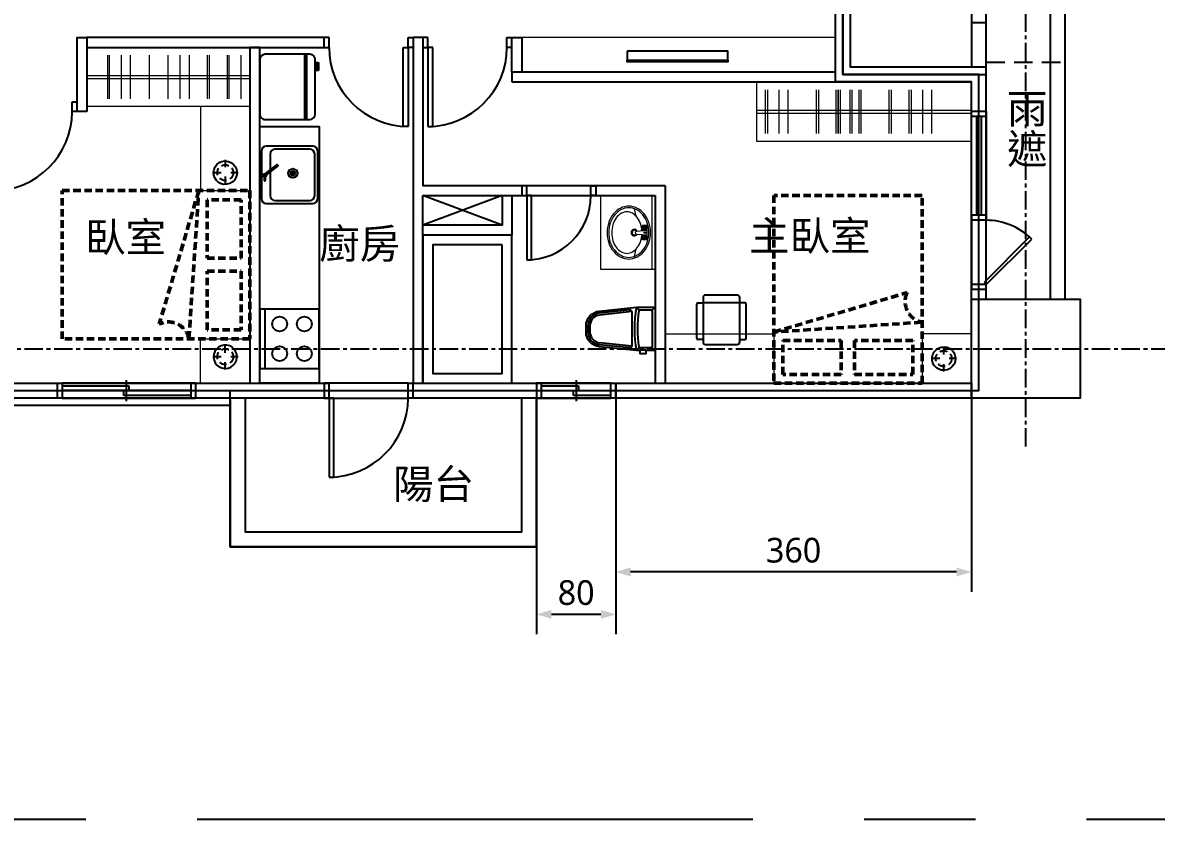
# Model space of a CAD drawing. Header units: millimetres. Extents: x -3377 to 119122, y -22007 to 15479.
# Drawn here: x 41891 to 43038, y 12158 to 12964 of the extents above; entities that cross this region are included whole.
import ezdxf
from ezdxf.enums import TextEntityAlignment as Align

# ---------------------------------------------------------------- set-up
doc = ezdxf.new("R2010")
doc.units = ezdxf.units.MM
doc.header["$LTSCALE"] = 150
doc.header["$MEASUREMENT"] = 0
for name, pattern in [('11', [0.15, 0.1, -0.05]), ('CENTER', [2, 1.25, -0.25, 0.25, -0.25]), ('HIDDEN2', [0.1875, 0.125, -0.0625])]:
    doc.linetypes.add(name, pattern=pattern)
doc.layers.get('0').update_dxf_attribs({"plot": 0})
for name, color, linetype, plot in [('AREA', 3, 'Continuous', False), ('FUNITURE', 9, 'Continuous', False), ('S-ARCH', 252, 'Continuous', False)]:
    doc.layers.add(name, color=color, linetype=linetype, plot=plot)
for name, color, linetype in [('COL', 1, 'Continuous'), ('Duct', 1, 'Continuous'), ('FIN', 5, 'Continuous'), ('GRID', 5, 'CENTER'), ('OPEN', 4, 'Continuous'), ('TEXT', 2, 'Continuous'), ('TOIL', 6, 'Continuous'), ('TOILET', 141, 'Continuous'), ('WALL', 2, 'Continuous'), ('WALL2', 3, 'Continuous'), ('WALL3', 4, 'Continuous')]:
    doc.layers.add(name, color=color, linetype=linetype)
doc.styles.add('C1', font='', dxfattribs={"bigfont": 'japanese.shx'})
doc.styles.add('HH', font='')
doc.styles.add('HHV', font='')
doc.styles.get('C1').set_extended_font_data('微軟正黑體')
doc.styles.get('HH').set_extended_font_data('Microsoft JhengHei')
doc.styles.get('HHV').set_extended_font_data('@微軟正黑體')
doc.dimstyles.new('DIMAA', dxfattribs={"dimscale": 100, "dimtxt": 0.25, "dimasz": 0.15, "dimexe": 0.2, "dimexo": 0, "dimgap": 0.09, "dimtad": 1, "dimdec": 4, "dimdsep": 46, "dimtxsty": 'C1', "dimblk": 'ARROW', "dimblk1": 'ARROW', "dimblk2": 'ARROW', "dimsah": 1, "dimcen": 0.5, "dimadec": 4, "dimazin": 0, "dimtfac": 1, "dimtix": 1, "dimtmove": 2, "dimatfit": 3, "dimfxl": 0, "dimtolj": 1, "dimarcsym": 0})

# ---------------------------------------------------------------- blocks, each defined once
blk = doc.blocks.new('ARROW')
blk.add_solid([(0, 0), (-1, 0.3), (-1, -0.3)])
blk = doc.blocks.new('*D191')
at = {"layer": 'DEFPOINTS', "color": 0, "transparency": 16777216}
for p in [(92051.7, 4009.5), (92411.7, 4009.5), (92051.7, 3833.4)]:
    blk.add_point(p, dxfattribs=at)
at = {"layer": 'WALL3', "color": 0, "lineweight": -2, "transparency": 16777216}
for p, q in [((92051.7, 4009.5), (92051.7, 3813.4)), ((92411.7, 4009.5), (92411.7, 3813.4)), ((92396.7, 3833.4), (92066.7, 3833.4))]:
    blk.add_line(p, q, dxfattribs=at)
at = {"layer": 'WALL3', "color": 0, "lineweight": -2, "transparency": 16777216, "xscale": 15, "yscale": 15, "zscale": 15, "rotation": 180}
blk.add_blockref('ARROW', (92051.7, 3833.4), dxfattribs=at)
at = {"layer": 'WALL3', "color": 0, "lineweight": -2, "transparency": 16777216, "xscale": 15, "yscale": 15, "zscale": 15}
blk.add_blockref('ARROW', (92411.7, 3833.4), dxfattribs=at)
at = {"layer": 'WALL3', "color": 0, "transparency": 16777216, "insert": (92231.7, 3855.3), "char_height": 25, "attachment_point": 5, "style": 'C1'}
blk.add_mtext('\\A1;360', dxfattribs=at)
blk = doc.blocks.new('*D192')
at = {"layer": 'DEFPOINTS', "color": 0, "transparency": 16777216}
for p in [(91971.7, 4024.5), (92051.7, 4024.5), (91971.7, 3790.5)]:
    blk.add_point(p, dxfattribs=at)
at = {"layer": 'WALL3', "color": 0, "lineweight": -2, "transparency": 16777216}
for p, q in [((91971.7, 4024.5), (91971.7, 3770.5)), ((92051.7, 4024.5), (92051.7, 3770.5)), ((92036.7, 3790.5), (91986.7, 3790.5))]:
    blk.add_line(p, q, dxfattribs=at)
at = {"layer": 'WALL3', "color": 0, "lineweight": -2, "transparency": 16777216, "xscale": 15, "yscale": 15, "zscale": 15, "rotation": 180}
blk.add_blockref('ARROW', (91971.7, 3790.5), dxfattribs=at)
at = {"layer": 'WALL3', "color": 0, "lineweight": -2, "transparency": 16777216, "xscale": 15, "yscale": 15, "zscale": 15}
blk.add_blockref('ARROW', (92051.7, 3790.5), dxfattribs=at)
at = {"layer": 'WALL3', "color": 0, "transparency": 16777216, "insert": (92011.7, 3812.4), "char_height": 25, "attachment_point": 5, "style": 'C1'}
blk.add_mtext('\\A1;80', dxfattribs=at)
blk = doc.blocks.new('A$C36C53BDF')
at = {"color": 252, "linetype": 'HIDDEN2'}
blk.add_line((-1602.06143, -754.13893), (-1522.06143, -754.13893), dxfattribs=at)
at = {"color": 252}
for p, q in [((-2092.06143, -919.13893), (-2172.06143, -889.13893)), ((-2092.06143, -889.13893), (-2172.06143, -919.13893)), ((-2367.06143, -1101.63893), (-3472.06143, -1101.63893))]:
    blk.add_line(p, q, dxfattribs=at)
for points in [[(-1537.06143, -994.13893), (-1537.06143, -519.13893)], [(-1522.06143, -994.13893), (-1522.06143, -519.13893)]]:
    blk.add_lwpolyline(points, dxfattribs=at)
at = {"layer": 'AREA', "color": 252}
blk.add_lwpolyline([(-3734.56144, -1041.63893), (-3144.56143, -1041.63893), (-3144.56143, -701.63893), (-2884.56143, -701.63893), (-2884.56143, -726.63893), (-2884.56143, -1001.63893), (-2727.06143, -1001.63893), (-2617.06143, -1001.63893), (-2617.06143, -1086.63893), (-1609.56143, -1086.63893), (-1609.56143, -766.63893), (-1747.06143, -766.63893), (-1747.06143, -456.63893), (-1609.56143, -456.63893), (-1609.56143, 48.36107)], dxfattribs=at)
for points in [[(-1602.06143, -456.63893), (-1747.06143, -456.63893), (-1747.06143, -766.63893), (-1602.06143, -766.63893)], [(-2367.06143, -1086.63893), (-2057.06143, -1086.63893), (-2057.06143, -1244.63893), (-2367.06143, -1244.63893)]]:
    blk.add_lwpolyline(points, close=True, dxfattribs=at)
at = {"layer": 'COL', "color": 252}
blk.add_lwpolyline([(-1617.06143, -994.13893), (-1507.06143, -994.13893), (-1507.06143, -1094.13893), (-1617.06143, -1094.13893)], close=True, dxfattribs=at)
at = {"layer": 'Duct', "color": 252, "linetype": 'CENTER', "ltscale": 3}
blk.add_lwpolyline([(-6745.41025, -1520.6234), (-6745.39857, -263.40182), (-6745.41634, 1324.09069), (-937.16143, 1323.96107), (-937.68053, -263.48932), (-938.09514, -1520.6234), (-3919.88184, -1520.62051)], close=True, dxfattribs=at)
blk.add_lwpolyline([(-6745.41025, -1520.6234), (-6745.39857, -263.40182), (-6745.41634, 1324.09069), (-937.16143, 1323.96107), (-937.68053, -263.48932), (-938.09514, -1520.6234), (-3919.88184, -1520.62051)], close=True, dxfattribs=at)
at = {"layer": 'FIN', "color": 252}
for p, q in [((-2335.56144, -844.13894), (-2335.56143, -892.13894)), ((-2283.56144, -839.13893), (-2330.56144, -839.13894)), ((-2326.56144, -847.13893), (-2326.56143, -889.13893)), ((-2286.56144, -842.13893), (-2321.56144, -842.13893)), ((-2281.56143, -889.13893), (-2281.56144, -847.13893)), ((-2278.56143, -892.13893), (-2278.56144, -844.13893)), ((-2331.78134, -867.06584), (-2320.01671, -857.88784)), ((-2330.55114, -868.64274), (-2318.78651, -859.46474)), ((-2321.01202, -858.66432), (-2319.78182, -860.24122)), ((-2319.31493, -857.97451), (-2318.69983, -858.76297)), ((-2330.60153, -870.3554), (-2333.90652, -867.05041)), ((-2330.60153, -867.05041), (-2333.90652, -870.3554)), ((-2332.60833, -870.3696), (-2332.60833, -874.29827)), ((-2331.60833, -870.27977), (-2331.60833, -874.29827)), ((-2301.35798, -866.51171), (-2306.03194, -866.51171)), ((-2302.04247, -868.16421), (-2305.34745, -864.85922)), ((-2302.04247, -864.85922), (-2305.34745, -868.16421)), ((-2332.60833, -874.29827), (-2331.60833, -874.29827)), ((-2321.56143, -894.13893), (-2286.56143, -894.13893)), ((-2330.56143, -897.13894), (-2283.56143, -897.13893)), ((-2277.06144, -1004.13893), (-2337.06144, -1004.13894)), ((-2337.06144, -1004.13894), (-2337.06143, -1064.13894)), ((-2332.06144, -1004.13894), (-2332.06143, -1064.13894)), ((-2277.06143, -1064.13893), (-2277.06144, -1004.13893)), ((-2337.06143, -1064.13894), (-2277.06143, -1064.13893))]:
    blk.add_line(p, q, dxfattribs=at)
blk.add_lwpolyline([(-2337.06144, -819.13893), (-2277.06144, -819.13893), (-2277.06144, -1079.13893), (-2337.06143, -1079.13893)], close=True, dxfattribs=at)
for centre, radius in [((-2332.25402, -868.70291), 1.70394), ((-2303.69496, -866.51171), 4.62673), ((-2303.69496, -866.51171), 2.33698), ((-2317.06144, -1019.13893), 7.5), ((-2292.06144, -1019.13893), 7.5), ((-2317.06144, -1049.13893), 7.5), ((-2292.06144, -1049.13893), 7.5)]:
    blk.add_circle(centre, radius, dxfattribs=at)
for centre, radius, start, end in [((-2330.56144, -844.13894), 5, 90.00000484, 180.00000484), ((-2321.56144, -847.13893), 5, 90.00000484, 180.00000484), ((-2286.56144, -847.13893), 5, 0.00000484, 90.00000484), ((-2283.56144, -844.13893), 5, 0.00000484, 90.00000484), ((-2319.70916, -858.28206), 0.5, 37.95903824, 127.95903824), ((-2319.09406, -859.07051), 0.5, 307.95903824, 37.95903824), ((-2330.56143, -892.13894), 5, 180.00000484, 270.00000484), ((-2321.56143, -889.13893), 5, 180.00000484, 270.00000484), ((-2286.56143, -889.13893), 5, 270.00000484, 0.00000484), ((-2283.56143, -892.13893), 5, 270.00000484, 0.00000484)]:
    blk.add_arc(centre, radius, start, end, dxfattribs=at)
at = {"layer": 'FUNITURE', "color": 252, "ltscale": 0.5}
for p, q in [((-2337.06144, -819.13893), (-2337.06143, -739.13893)), ((-2337.06144, -819.13893), (-2337.06143, -739.13893)), ((-2337.06143, -751.63893), (-2337.06144, -806.63893)), ((-2337.06143, -751.63893), (-2337.06144, -806.63893)), ((-2286.56143, -746.13894), (-2331.56143, -746.13893)), ((-2286.56143, -746.13894), (-2331.56143, -746.13893)), ((-2291.92323, -746.13894), (-2291.92324, -812.13894)), ((-2291.92323, -746.13894), (-2291.92324, -812.13894)), ((-2289.86143, -746.13894), (-2289.86144, -812.13894)), ((-2289.86143, -746.13894), (-2289.86144, -812.13894)), ((-2281.06144, -806.63894), (-2281.06143, -751.63894)), ((-2281.06144, -806.63894), (-2281.06143, -751.63894)), ((-2281.06143, -754.463), (-2277.76143, -754.463)), ((-2281.06143, -754.463), (-2277.76143, -754.463)), ((-2279.06143, -762.53763), (-2279.06143, -754.463)), ((-2279.06143, -762.53763), (-2279.06143, -754.463)), ((-2277.76143, -754.463), (-2277.76143, -762.53763)), ((-2277.76143, -754.463), (-2277.76143, -762.53763)), ((-2277.76143, -762.53763), (-2281.06143, -762.53763)), ((-2277.76143, -762.53763), (-2281.06143, -762.53763)), ((-2331.56144, -812.13893), (-2286.56144, -812.13894)), ((-2331.56144, -812.13893), (-2286.56144, -812.13894))]:
    blk.add_line(p, q, dxfattribs=at)
at = {"layer": 'FUNITURE', "color": 252, "lineweight": 13, "ltscale": 0.5}
for p, q in [((-2491.40196, -747.0624), (-2491.40196, -791.21546)), ((-2489.35647, -791.21546), (-2489.35647, -747.0624)), ((-2477.37, -747.0624), (-2477.37, -791.21546)), ((-2468.21852, -747.0624), (-2468.21852, -791.21546)), ((-2449.01044, -747.0624), (-2449.01044, -791.21546)), ((-2429.88546, -791.21546), (-2429.88546, -747.0624)), ((-2417.89899, -747.0624), (-2417.89899, -791.21546)), ((-2408.74751, -747.0624), (-2408.74751, -791.21546)), ((-2390.23738, -747.0624), (-2390.23738, -791.21546)), ((-2388.19189, -791.21546), (-2388.19189, -747.0624)), ((-2370.23738, -747.0624), (-2370.23738, -791.21546)), ((-2368.19189, -791.21546), (-2368.19189, -747.0624)), ((-2356.20542, -747.0624), (-2356.20542, -791.21546)), ((-2347.05393, -747.0624), (-2347.05393, -791.21546)), ((-1825.59553, -826.21546), (-1825.59553, -782.0624)), ((-1823.55004, -782.0624), (-1823.55004, -826.21546)), ((-1811.56357, -826.21546), (-1811.56357, -782.0624)), ((-1802.41209, -826.21546), (-1802.41209, -782.0624)), ((-1773.90196, -826.21546), (-1773.90196, -782.0624)), ((-1771.85647, -782.0624), (-1771.85647, -826.21546)), ((-1753.90196, -826.21546), (-1753.90196, -782.0624)), ((-1751.93095, -826.21546), (-1751.93095, -782.0624)), ((-1751.85647, -782.0624), (-1751.85647, -826.21546)), ((-1749.88546, -782.0624), (-1749.88546, -826.21546)), ((-1739.87, -826.21546), (-1739.87, -782.0624)), ((-1737.89899, -826.21546), (-1737.89899, -782.0624)), ((-1730.71852, -826.21546), (-1730.71852, -782.0624)), ((-1728.74751, -826.21546), (-1728.74751, -782.0624)), ((-1700.23738, -826.21546), (-1700.23738, -782.0624)), ((-1698.19189, -782.0624), (-1698.19189, -826.21546)), ((-1680.23738, -826.21546), (-1680.23738, -782.0624)), ((-1678.19189, -782.0624), (-1678.19189, -826.21546)), ((-1666.20542, -826.21546), (-1666.20542, -782.0624)), ((-1657.05393, -826.21546), (-1657.05393, -782.0624))]:
    blk.add_line(p, q, dxfattribs=at)
at = {"layer": 'FUNITURE', "color": 252, "lineweight": 5, "ltscale": 0.5}
for p, q in [((-2512.06143, -767.63894), (-2347.06144, -767.63894)), ((-2512.06143, -770.63894), (-2347.06144, -770.63894)), ((-1834.56143, -802.63893), (-1617.06144, -802.63893)), ((-1834.56143, -805.63893), (-1617.06144, -805.63893))]:
    blk.add_line(p, q, dxfattribs=at)
at = {"layer": 'FUNITURE', "color": 252, "linetype": '11', "ltscale": 0.5}
for p, q in [((-2372.06142, -852.93986), (-2372.06144, -862.00047)), ((-2372.06142, -852.93986), (-2372.06144, -862.00047)), ((-2376.06147, -866.00053), (-2385.12098, -866.00051)), ((-2376.06147, -866.00053), (-2385.12098, -866.00051)), ((-2372.06146, -870.00047), (-2372.06148, -879.06108)), ((-2372.06146, -870.00047), (-2372.06148, -879.06108)), ((-2359.00194, -866.00043), (-2368.06145, -866.00045)), ((-2372.06146, -1048.27739), (-2372.06148, -1039.21679)), ((-2372.06146, -1048.27739), (-2372.06148, -1039.21679)), ((-1645.09136, -1050.13866), (-1645.09134, -1041.07916)), ((-1645.09136, -1050.13866), (-1645.09134, -1041.07916)), ((-2376.06147, -1052.27733), (-2385.12098, -1052.27735)), ((-2376.06147, -1052.27733), (-2385.12098, -1052.27735)), ((-2359.00194, -1052.27744), (-2368.06145, -1052.27742)), ((-1649.0913, -1054.13868), (-1658.15191, -1054.13866)), ((-1649.0913, -1054.13868), (-1658.15191, -1054.13866)), ((-1632.03069, -1054.13871), (-1641.0913, -1054.13869)), ((-1632.03069, -1054.13871), (-1641.0913, -1054.13869)), ((-2372.06142, -1065.338), (-2372.06144, -1056.27739)), ((-2372.06142, -1065.338), (-2372.06144, -1056.27739)), ((-1645.09125, -1067.19819), (-1645.09127, -1058.13869))]:
    blk.add_line(p, q, dxfattribs=at)
at = {"layer": 'FUNITURE', "color": 252, "linetype": '11', "lineweight": 50, "ltscale": 0.5}
for p, q in [((-2398.84695, -884.13893), (-2438.84695, -1019.13893)), ((-2408.84695, -1033.76393), (-2398.84695, -884.13893)), ((-1817.06168, -1027.35319), (-1682.06168, -987.35319)), ((-1667.43668, -1017.35319), (-1817.06168, -1027.35319))]:
    blk.add_line(p, q, dxfattribs=at)
at = {"layer": 'FUNITURE', "color": 252}
for p, q in [((-1893.80382, -997.82137), (-1888.55382, -997.82137)), ((-1888.55382, -992.32137), (-1888.55382, -997.82137)), ((-1851.55382, -997.82137), (-1888.55382, -997.82137)), ((-1888.55382, -997.82137), (-1888.55382, -1037.32137)), ((-1854.05382, -989.82137), (-1886.05382, -989.82137)), ((-1851.55382, -997.82137), (-1851.55382, -992.32137)), ((-1851.55382, -1037.32137), (-1851.55382, -997.82137)), ((-1846.30382, -997.82137), (-1851.55382, -997.82137)), ((-1895.05382, -1033.57137), (-1895.05382, -999.07137)), ((-1845.05382, -1033.57137), (-1845.05382, -999.07137)), ((-1888.55382, -1034.82137), (-1893.80382, -1034.82137)), ((-1886.05382, -1039.82137), (-1854.05382, -1039.82137)), ((-1851.55382, -1034.82137), (-1846.30382, -1034.82137))]:
    blk.add_line(p, q, dxfattribs=at)
at = {"layer": 'FUNITURE', "color": 252, "lineweight": 5}
blk.add_lwpolyline([(-1754.56143, -764.13893), (-1754.56143, -729.13893), (-2082.06143, -729.13893), (-2082.06143, -764.13893)], close=True, dxfattribs=at)
at = {"layer": 'FUNITURE', "color": 252, "lineweight": 5, "ltscale": 0.5}
for points in [[(-2347.06143, -799.13893), (-2512.06143, -799.13893), (-2512.06143, -739.13893), (-2347.06143, -739.13893)], [(-1617.06143, -774.13893), (-1834.56143, -774.13893), (-1834.56143, -834.13893), (-1617.06143, -834.13893)]]:
    blk.add_lwpolyline(points, close=True, dxfattribs=at)
at = {"layer": 'FUNITURE', "color": 252}
blk.add_lwpolyline([(-1965.56144, -743.0439), (-1965.56144, -751.9439), (-1863.56144, -751.9439), (-1863.56144, -743.0439), (-1965.56144, -743.0439)], dxfattribs=at)
at = {"layer": 'FUNITURE', "color": 252, "linetype": 'ByBlock'}
blk.add_lwpolyline([(-1965.56144, -751.9439), (-1863.56144, -751.9439), (-1863.56144, -753.8439), (-1965.56144, -753.8439)], close=True, dxfattribs=at)
at = {"layer": 'FUNITURE', "color": 252, "lineweight": 5, "ltscale": 0.5}
for points in [[(-2347.06143, -884.13893), (-2347.06143, -799.13893), (-2397.06143, -799.13893), (-2397.06143, -884.13893), (-2347.06143, -884.13893), (-2347.06143, -884.13893)], [(-1817.06143, -1079.13893), (-1927.06143, -1079.13893), (-1927.06143, -1029.13893), (-1817.06143, -1029.13893), (-1817.06143, -1079.13893), (-1817.06143, -1079.13893)], [(-1667.06168, -1079.1387), (-1617.06143, -1079.13893), (-1617.06143, -1029.13893), (-1667.06168, -1029.1387), (-1667.06168, -1079.1387), (-1667.06168, -1079.1387)], [(-2347.06143, -1034.13893), (-2347.06143, -1079.13893), (-2397.06143, -1079.13893), (-2397.06143, -1034.13893), (-2347.06143, -1034.13893), (-2347.06143, -1034.13893)]]:
    blk.add_lwpolyline(points, dxfattribs=at)
at = {"layer": 'FUNITURE', "color": 252, "linetype": '11', "ltscale": 0.5}
for points in [[(-2372.07179, -854.13751), (-2369.13451, -854.5068), (-2366.37971, -855.59121), (-2363.97868, -857.32353), (-2362.08132, -859.59601), (-2360.80477, -862.26754), (-2360.22901, -865.1717), (-2360.38958, -868.12802), (-2361.27655, -870.95282), (-2362.83479, -873.47017), (-2364.96752, -875.52377), (-2367.54184, -876.98584), (-2370.39784, -877.76552), (-2373.358, -877.81415), (-2376.23816, -877.12894), (-2378.85896, -875.75238), (-2381.05807, -873.77013), (-2382.69823, -871.30541), (-2383.67766, -868.51141), (-2383.93573, -865.56205), (-2383.45565, -862.64053), (-2382.26804, -859.92853), (-2380.44612, -857.59469), (-2378.10379, -855.7843), (-2375.38619, -854.60967), (-2372.46243, -854.14399), (-2372.07179, -854.13751)], [(-2372.07179, -1064.14035), (-2369.13451, -1063.77107), (-2366.37971, -1062.68666), (-2363.97868, -1060.95434), (-2362.08132, -1058.68185), (-2360.80477, -1056.01033), (-2360.22901, -1053.10617), (-2360.38958, -1050.14985), (-2361.27655, -1047.32505), (-2362.83479, -1044.80769), (-2364.96752, -1042.7541), (-2367.54184, -1041.29202), (-2370.39784, -1040.51235), (-2373.358, -1040.46372), (-2376.23816, -1041.14892), (-2378.85896, -1042.52549), (-2381.05807, -1044.50773), (-2382.69823, -1046.97246), (-2383.67766, -1049.76646), (-2383.93573, -1052.71582), (-2383.45565, -1055.63734), (-2382.26804, -1058.34934), (-2380.44612, -1060.68317), (-2378.10379, -1062.49357), (-2375.38619, -1063.6682), (-2372.46243, -1064.13387), (-2372.07179, -1064.14035)], [(-1633.22834, -1054.12835), (-1633.59763, -1057.06563), (-1634.68203, -1059.82042), (-1636.41436, -1062.22146), (-1638.68684, -1064.11882), (-1641.35836, -1065.39537), (-1644.26253, -1065.97112), (-1647.21885, -1065.81056), (-1650.04364, -1064.92359), (-1652.561, -1063.36535), (-1654.6146, -1061.23262), (-1656.07667, -1058.6583), (-1656.85634, -1055.8023), (-1656.90498, -1052.84214), (-1656.21977, -1049.96198), (-1654.8432, -1047.34118), (-1652.86096, -1045.14206), (-1650.39624, -1043.50191), (-1647.60223, -1042.52248), (-1644.65287, -1042.2644), (-1641.73135, -1042.74449), (-1639.01936, -1043.9321), (-1636.68552, -1045.75402), (-1634.87513, -1048.09634), (-1633.70049, -1050.81395), (-1633.23482, -1053.73771), (-1633.22834, -1054.12835)]]:
    blk.add_lwpolyline(points, close=True, dxfattribs=at)
at = {"layer": 'FUNITURE', "color": 252, "linetype": '11', "lineweight": 50, "ltscale": 0.5}
for points in [[(-2347.06143, -884.13893), (-2347.06143, -1034.13893), (-2537.06143, -1034.13893), (-2537.06143, -884.13893), (-2347.06143, -884.13893)], [(-1817.06168, -1079.1387), (-1667.06168, -1079.1387), (-1667.06168, -889.1387), (-1817.06168, -889.1387), (-1817.06168, -1079.1387)]]:
    blk.add_lwpolyline(points, dxfattribs=at)
for points in [[(-2356.04679, -893.3018), (-2390.44495, -893.3018), (-2390.44495, -952.47607), (-2356.04679, -952.47607)], [(-2356.04679, -1024.97607), (-2390.44495, -1024.97607), (-2390.44495, -965.8018), (-2356.04679, -965.8018)], [(-1807.89881, -1070.15335), (-1807.89881, -1035.75519), (-1748.72454, -1035.75519), (-1748.72454, -1070.15335)], [(-1676.22454, -1070.15335), (-1676.22454, -1035.75519), (-1735.39881, -1035.75519), (-1735.39881, -1070.15335)]]:
    blk.add_lwpolyline(points, close=True, dxfattribs=at)
at = {"layer": 'FUNITURE', "color": 252, "linetype": '11', "ltscale": 0.5}
for centre in [(-2372.06145, -866.00047), (-2372.06145, -1052.27739), (-1645.0913, -1054.13869)]:
    blk.add_circle(centre, 8, dxfattribs=at)
at = {"layer": 'FUNITURE', "color": 252, "ltscale": 0.5}
for centre, start, end in [((-2331.56143, -751.63893), 89.99999517, 179.99999516), ((-2331.56143, -751.63893), 89.99999517, 179.99999516), ((-2286.56143, -751.63894), 359.99999516, 89.99999517), ((-2286.56143, -751.63894), 359.99999516, 89.99999517), ((-2331.56144, -806.63893), 179.99999516, 269.99999517), ((-2331.56144, -806.63893), 179.99999516, 269.99999517), ((-2286.56144, -806.63894), 269.99999517, 359.99999516), ((-2286.56144, -806.63894), 269.99999517, 359.99999516)]:
    blk.add_arc(centre, 5.5, start, end, dxfattribs=at)
at = {"layer": 'FUNITURE', "color": 252}
for centre, radius, start, end in [((-1893.80382, -999.07137), 1.25, 90, 180), ((-1886.05382, -992.32137), 2.5, 90, 180), ((-1854.05382, -992.32137), 2.5, 0, 90), ((-1846.30382, -999.07137), 1.25, 0, 90), ((-1893.80382, -1033.57137), 1.25, 180, 270), ((-1886.05382, -1037.32137), 2.5, 180, 270), ((-1854.05382, -1037.32137), 2.5, 270, 0), ((-1846.30382, -1033.57137), 1.25, 270, 0)]:
    blk.add_arc(centre, radius, start, end, dxfattribs=at)
at = {"layer": 'FUNITURE', "color": 252, "linetype": '11', "lineweight": 50, "ltscale": 0.5}
for centre, start, end in [((-1662.80641, -996.5311), 154.51547753, 257.46299041), ((-2429.66904, -1038.39419), 12.53700959, 115.48452247)]:
    blk.add_arc(centre, 21.33071, start, end, dxfattribs=at)
at = {"layer": 'GRID', "color": 252, "ltscale": 0.1}
for p, q in [((-1562.06143, -1143.31489), (-1562.06143, 1527.02051)), ((-4885.30253, -1044.13893), (-1093.57926, -1044.13893))]:
    blk.add_line(p, q, dxfattribs=at)
at = {"layer": 'OPEN', "color": 252, "linetype": 'Continuous'}
for p, q in [((-2267.06143, -729.13893), (-2272.06143, -729.13893)), ((-2267.06143, -739.13893), (-2267.06143, -729.13893)), ((-2187.06143, -739.13893), (-2187.06143, -729.13893)), ((-2187.06143, -729.13893), (-2182.06143, -729.13893)), ((-2167.06143, -729.13893), (-2172.06143, -729.13893)), ((-2167.06143, -739.13893), (-2167.06143, -729.13893)), ((-2087.06143, -739.13893), (-2087.06143, -729.13893)), ((-2087.06143, -729.13893), (-2082.06143, -729.13893)), ((-2272.06143, -739.13893), (-2267.06143, -739.13893)), ((-2192.06143, -819.13893), (-2192.06143, -739.13893)), ((-2192.06143, -739.13893), (-2187.06143, -739.13893)), ((-2182.06143, -739.13893), (-2187.06143, -739.13893)), ((-2187.06143, -739.13893), (-2187.06143, -819.13893)), ((-2172.06143, -739.13893), (-2167.06143, -739.13893)), ((-2167.06143, -739.13893), (-2167.06143, -819.13893)), ((-2162.06143, -739.13893), (-2167.06143, -739.13893)), ((-2162.06143, -819.13893), (-2162.06143, -739.13893)), ((-2082.06143, -739.13893), (-2087.06143, -739.13893)), ((-2527.06143, -804.13893), (-2527.06143, -794.13893)), ((-2527.06143, -794.13893), (-2522.06143, -794.13893)), ((-2522.06143, -804.13893), (-2527.06143, -804.13893)), ((-1617.06143, -809.13893, 1.07354), (-1617.06143, -804.13893, 1.07354)), ((-1602.06143, -809.13893, 1.07354), (-1617.06143, -809.13893, 1.07354)), ((-1617.06143, -909.13893, 1.07354), (-1617.06143, -809.13893, 1.07354)), ((-1612.06143, -809.13893, 1.07354), (-1612.06143, -909.13893, 1.07354)), ((-1607.06143, -809.13893, 1.07354), (-1607.06143, -909.13893, 1.07354)), ((-1602.06143, -804.13893, 1.07354), (-1602.06143, -809.13893, 1.07354)), ((-1602.06143, -809.13893, 1.07354), (-1602.06143, -909.13893, 1.07354)), ((-2187.06143, -819.13893), (-2192.06143, -819.13893)), ((-2167.06143, -819.13893), (-2162.06143, -819.13893)), ((-2067.06143, -879.13893), (-2072.06143, -879.13893)), ((-2067.06143, -889.13893), (-2067.06143, -879.13893)), ((-2002.06143, -879.13893), (-2067.06143, -879.13893)), ((-2002.06143, -889.13893), (-2002.06143, -879.13893)), ((-2002.06143, -879.13893), (-1997.06143, -879.13893)), ((-2072.06143, -889.13893), (-2067.06143, -889.13893)), ((-2067.06143, -889.13893), (-2002.06143, -889.13893)), ((-2067.06143, -889.13893), (-2067.06143, -954.13893)), ((-2062.06143, -889.13893), (-2067.06143, -889.13893)), ((-2062.06143, -954.13893), (-2062.06143, -889.13893)), ((-1997.06143, -889.13893), (-2002.06143, -889.13893)), ((-1602.06143, -909.13893, 1.07354), (-1617.06143, -909.13893, 1.07354)), ((-1617.06143, -909.13893, 1.07354), (-1617.06143, -914.13893, 1.07354)), ((-1602.06143, -914.13893, 1.07354), (-1602.06143, -909.13893, 1.07354)), ((-2067.06143, -954.13893), (-2062.06143, -954.13893)), ((-2472.06143, -1097.13893, 1.07354), (-2472.06143, -1076.13893, 1.07354)), ((-2017.06143, -1076.13893), (-2017.06143, -1097.13893)), ((-2542.06143, -1079.13893, 1.07354), (-2537.06143, -1079.13893, 1.07354)), ((-2537.06143, -1079.13893, 1.07354), (-2537.06143, -1094.13893, 1.07354)), ((-2407.06143, -1079.13893, 1.07354), (-2537.06143, -1079.13893, 1.07354)), ((-2537.06143, -1081.63893, 1.07354), (-2469.56143, -1081.63893, 1.07354)), ((-2407.06143, -1086.63893, 1.07354), (-2537.06143, -1086.63893, 1.07354)), ((-2474.56143, -1091.63893, 1.07354), (-2474.56143, -1086.63893, 1.07354)), ((-2469.56143, -1081.63893, 1.07354), (-2469.56143, -1086.63893, 1.07354)), ((-2402.06143, -1079.13893, 1.07354), (-2407.06143, -1079.13893, 1.07354)), ((-2407.06143, -1079.13893, 1.07354), (-2407.06143, -1094.13893, 1.07354)), ((-2267.06143, -1079.13893), (-2272.06143, -1079.13893)), ((-2267.06143, -1094.13893), (-2267.06143, -1079.13893)), ((-2187.06143, -1079.13893), (-2267.06143, -1079.13893)), ((-2187.06143, -1094.13893), (-2187.06143, -1079.13893)), ((-2187.06143, -1079.13893), (-2182.06143, -1079.13893)), ((-2052.06143, -1079.13893), (-2057.06143, -1079.13893)), ((-2052.06143, -1094.13893), (-2052.06143, -1079.13893)), ((-1982.06143, -1079.13893), (-2052.06143, -1079.13893)), ((-2052.06143, -1081.63893), (-2014.56143, -1081.63893)), ((-2052.06143, -1086.63893), (-1982.06143, -1086.63893)), ((-2019.56143, -1091.63893), (-2019.56143, -1086.63893)), ((-2014.56143, -1081.63893), (-2014.56143, -1086.63893)), ((-1982.06143, -1094.13893), (-1982.06143, -1079.13893)), ((-1982.06143, -1079.13893), (-1977.06143, -1079.13893)), ((-2537.06143, -1094.13893, 1.07354), (-2542.06143, -1094.13893, 1.07354)), ((-2537.06143, -1094.13893, 1.07354), (-2407.06143, -1094.13893, 1.07354)), ((-2407.06143, -1091.63893, 1.07354), (-2474.56143, -1091.63893, 1.07354)), ((-2407.06143, -1094.13893, 1.07354), (-2402.06143, -1094.13893, 1.07354)), ((-2272.06143, -1094.13893), (-2267.06143, -1094.13893)), ((-2267.06143, -1094.13893), (-2187.06143, -1094.13893)), ((-2267.06143, -1094.13893), (-2267.06143, -1174.13893)), ((-2262.06143, -1094.13893), (-2267.06143, -1094.13893)), ((-2262.06143, -1174.13893), (-2262.06143, -1094.13893)), ((-2182.06143, -1094.13893), (-2187.06143, -1094.13893)), ((-2057.06143, -1094.13893), (-2052.06143, -1094.13893)), ((-2052.06143, -1094.13893), (-1982.06143, -1094.13893)), ((-1982.06143, -1091.63893), (-2019.56143, -1091.63893)), ((-1977.06143, -1094.13893), (-1982.06143, -1094.13893)), ((-2267.06143, -1174.13893), (-2262.06143, -1174.13893))]:
    blk.add_line(p, q, dxfattribs=at)
at = {"layer": 'OPEN', "color": 252, "linetype": 'Continuous', "lineweight": -2}
for p, q in [((-1617.06143, -914.13893, 1.07354), (-1617.06143, -909.13893, 1.07354)), ((-1602.06143, -914.13893, 1.07354), (-1617.06143, -914.13893, 1.07354)), ((-1617.06143, -914.13893, 1.07354), (-1617.06143, -979.13893, 1.07354)), ((-1602.06143, -909.13893, 1.07354), (-1602.06143, -914.13893, 1.07354)), ((-1602.06143, -979.13893, 1.07354), (-1602.06143, -914.13893, 1.07354)), ((-1558.22081, -931.05567, 1.07354), (-1604.18275, -977.01761, 1.07354)), ((-1602.06143, -979.13893, 1.07354), (-1556.09949, -933.17699, 1.07354)), ((-1556.09949, -933.17699, 1.07354), (-1558.22081, -931.05567, 1.07354)), ((-1602.06143, -979.13893, 1.07354), (-1617.06143, -979.13893, 1.07354)), ((-1617.06143, -979.13893, 1.07354), (-1617.06143, -984.13893, 1.07354)), ((-1604.18275, -977.01761, 1.07354), (-1602.06143, -979.13893, 1.07354)), ((-1602.06143, -984.13893, 1.07354), (-1602.06143, -979.13893, 1.07354))]:
    blk.add_line(p, q, dxfattribs=at)
at = {"layer": 'OPEN', "color": 252}
for points in [[(-2082.06143, -929.13893), (-2172.06143, -929.13893), (-2172.06143, -1079.13893), (-2082.06143, -1079.13893)], [(-2092.06143, -939.13893), (-2162.06143, -939.13893), (-2162.06143, -1069.13893), (-2092.06143, -1069.13893)]]:
    blk.add_lwpolyline(points, close=True, dxfattribs=at)
at = {"layer": 'OPEN', "color": 252, "linetype": 'Continuous'}
for centre, radius, start, end in [((-2187.06143, -739.13893), 80, 180, 270), ((-2167.06143, -739.13893), 80, 270, 0), ((-2607.06143, -804.13893), 80, 270, 0), ((-2067.06143, -889.13893), 65, 270, 0), ((-2267.06143, -1094.13893), 80, 270, 0)]:
    blk.add_arc(centre, radius, start, end, dxfattribs=at)
at = {"layer": 'OPEN', "color": 252, "linetype": 'Continuous', "lineweight": -2}
blk.add_arc((-1602.06143, -979.13893, 1.07354), 65, 45, 90, dxfattribs=at)
at = {"layer": 'TOIL', "color": 252}
for p, q in [((-1962.77366, -1004.85579), (-1993.42328, -1008.08431)), ((-1960.57515, -1006.63527), (-1993.21376, -1010.07331)), ((-1960.56414, -1006.84478), (-1960.56414, -1041.43057)), ((-1953.33142, -1005.37855), (-1956.06143, -1002.13768)), ((-1941.06143, -1005.13768), (-1952.68047, -1005.13768)), ((-1940.35433, -1005.43057), (-1937.64722, -1002.72346)), ((-1940.06143, -1006.13768), (-1940.06143, -1042.13768)), ((-2005.06143, -1021.01278), (-2005.06143, -1027.26257)), ((-2003.06143, -1021.01278), (-2003.06143, -1027.26257)), ((-1962.77366, -1043.41957), (-1993.42328, -1040.19104)), ((-1960.57515, -1041.64009), (-1993.21376, -1038.20205)), ((-1953.33142, -1042.8968), (-1956.06143, -1046.13768)), ((-1941.06143, -1043.13768), (-1952.68047, -1043.13768)), ((-1940.35433, -1042.84478), (-1937.64722, -1045.55189)), ((-1946.42758, -1045.5014), (-1952.42758, -1045.5014)), ((-1952.42758, -1045.5014), (-1952.42758, -1045.5014)), ((-1952.42758, -1045.5014), (-1952.42758, -1045.5014)), ((-1952.42758, -1045.5014), (-1952.42758, -1045.5014)), ((-1952.42758, -1045.5014), (-1952.42758, -1045.5014)), ((-1952.42758, -1045.5014), (-1952.42758, -1046.13768)), ((-1946.42758, -1045.5014), (-1946.42758, -1046.13768))]:
    blk.add_line(p, q, dxfattribs=at)
at = {"layer": 'TOIL', "color": 252, "elevation": 0}
blk.add_lwpolyline([(-1946.42758, -1046.13768), (-1946.42758, -1049.5014), (-1952.42758, -1049.5014), (-1952.42758, -1046.13768), (-1956.06143, -1046.13768), (-1993.63279, -1042.18004, -0.3837981074), (-2007.06143, -1027.26257), (-2007.06143, -1021.01278, -0.3837981074), (-1993.63279, -1006.09532), (-1956.06143, -1002.13768), (-1939.06143, -1002.13768, -0.4142135624), (-1937.06143, -1004.13768), (-1937.06143, -1044.13768, -0.4142135624), (-1939.06143, -1046.13768)], format="xyb", close=True, dxfattribs=at)
at = {"layer": 'TOIL', "color": 252}
for centre, radius, start, end in [((-1992.06143, -1021.01278), 13, 96.01316932, 180), ((-1962.56414, -1006.84478), 2, 0, 96.01316932), ((-1836.06143, -1024.13768), 122, 169.61114218, 190.38885782), ((-1836.06143, -1024.13768), 119, 171.22571035, 188.77428965), ((-1952.68047, -1006.13768), 1, 90, 171.22571035), ((-1941.06143, -1006.13768), 1, 0, 90), ((-1992.06143, -1021.01278), 11, 96.01316932, 180), ((-1992.06143, -1027.26257), 13, 180, 263.98683068), ((-1992.06143, -1027.26257), 11, 180, 263.98683068), ((-1962.56414, -1041.43057), 2, 263.98683068, 0), ((-1952.68047, -1042.13768), 1, 188.77428965, 270), ((-1941.06143, -1042.13768), 1, 270, 0)]:
    blk.add_arc(centre, radius, start, end, dxfattribs=at)
at = {"layer": 'TOILET', "color": 252, "lineweight": 13}
for p, q in [((-1992.06137, -964.13893), (-1992.06151, -889.13903)), ((-1937.0615, -889.13893), (-1992.06137, -889.13893)), ((-1940.06137, -964.13894), (-1940.0615, -889.13893)), ((-1937.0615, -889.13893), (-1937.06137, -964.13893)), ((-1956.15297, -910.26409), (-1958.06214, -902.55742)), ((-1955.81399, -925.08373), (-1945.17533, -924.25257)), ((-1955.81399, -928.19432), (-1945.17532, -929.02544)), ((-1945.17534, -919.47969), (-1949.94822, -919.4797)), ((-1949.94821, -924.62546), (-1949.94822, -919.4797)), ((-1945.17534, -921.86613), (-1949.94821, -921.86614)), ((-1949.94819, -933.79833), (-1949.9482, -928.65257)), ((-1949.24924, -923.5536), (-1945.87431, -920.17866)), ((-1949.24924, -920.17867), (-1945.8743, -923.5536)), ((-1947.56177, -924.25257), (-1947.56178, -919.4797)), ((-1947.56175, -933.79833), (-1947.56176, -929.02545)), ((-1945.17531, -933.79832), (-1945.17534, -919.47969)), ((-1945.17532, -931.41188), (-1949.9482, -931.41189)), ((-1945.17531, -933.79832), (-1949.94819, -933.79833)), ((-1949.24923, -929.72442), (-1945.87429, -933.09935)), ((-1949.24922, -933.09936), (-1945.87429, -929.72442)), ((-1958.06205, -950.72064), (-1956.15291, -943.01396)), ((-1937.06137, -964.13893), (-1992.06137, -964.13893))]:
    blk.add_line(p, q, dxfattribs=at)
for centre, radius in [((-1947.56177, -921.86613), 2.38644), ((-1947.56176, -931.41189), 2.38644), ((-1947.56177, -926.63903), 0.95458)]:
    blk.add_circle(centre, radius, dxfattribs=at)
for centre, radius, start, end in [((-1961.70252, -922.20616), 22.79166, 116.76003508, 140.59948121), ((-1961.70252, -922.20616), 21.16889, 116.76004345, 140.59948959), ((-1963.78956, -918.06732), 18.15639, 90.00010281, 116.76008946), ((-1965.69872, -916.90248), 11.26409, 90.00005953, 119.66354181), ((-1963.78956, -918.06732), 16.53361, 90.00010281, 116.76008231), ((-1965.69871, -916.90248), 11.2641, 60.33666623, 90.00014853), ((-1963.78956, -918.06732), 18.15639, 63.24011767, 90.00010281), ((-1963.78956, -918.06732), 16.53361, 63.24012496, 90.0001028), ((-1965.87659, -922.20617), 21.16889, 39.40071603, 63.24016217), ((-1965.87659, -922.20617), 22.79166, 39.40072078, 63.24016691), ((-1953.29668, -926.63903), 32.4481, 161.20940933, 180.00008367), ((-1953.29668, -926.63903), 30.82532, 161.2094075, 180.00008185), ((-1958.43384, -924.89115), 27.02172, 140.59945258, 161.20938564), ((-1958.43385, -924.89115), 25.39894, 140.59945101, 161.20938407), ((-1958.82871, -924.64009), 21.84864, 143.97268302, 163.23541443), ((-1963.03354, -921.58201), 16.64937, 119.6634604, 143.97277986), ((-1968.36387, -921.58202), 16.64937, 36.02742576, 60.33674522), ((-1972.56869, -924.64012), 21.84864, 16.76479119, 36.0275226), ((-1969.14525, -924.89117), 25.39894, 18.79082155, 39.40075461), ((-1969.14525, -924.89117), 27.02173, 18.79082492, 39.40075798), ((-1974.28241, -926.63907), 30.82532, 0.00011841, 18.79079275), ((-1974.28241, -926.63907), 32.4481, 0.00011676, 18.7907912), ((-1953.29668, -926.63901), 32.4481, 180.00012188, 198.79079629), ((-1953.29669, -926.63901), 30.82531, 180.0001246, 198.790799), ((-1952.19332, -926.639), 28.77859, 163.23533618, 180.00013748), ((-1952.19332, -926.63904), 28.77859, 180.0000681, 196.76486944), ((-1958.06209, -926.63903), 3.34101, 28.77842681, 331.22177881), ((-1958.06209, -926.63903), 2.38644, 39.07295081, 320.92725481), ((-1955.81399, -926.63903), 1.55529, 90.00010281, 270.00010281), ((-1979.20432, -926.63909), 28.77883, 3.92725985, 16.76480158), ((-1979.20432, -926.63905), 28.77883, 343.23540404, 356.07294577), ((-1974.28241, -926.63905), 30.82531, 341.20941198, 0.00008632), ((-1974.28241, -926.63905), 32.4481, 341.20941442, 0.00008876), ((-1958.43384, -928.38691), 27.02172, 198.79081998, 219.40075304), ((-1958.43384, -928.38691), 25.39895, 198.79081862, 219.40075168), ((-1958.82871, -928.63797), 21.84864, 196.76479119, 216.0275226), ((-1972.56868, -928.638), 21.84864, 323.97268302, 343.23541443), ((-1969.14525, -928.38693), 25.39895, 320.59945394, 341.209387), ((-1969.14525, -928.38692), 27.02173, 320.59944764, 341.2093807), ((-1961.70251, -931.07191), 22.79166, 219.40072441, 243.24017054), ((-1961.7025, -931.07191), 21.16889, 219.40072092, 243.24016705), ((-1963.03352, -931.69607), 16.64936, 216.02743157, 240.33675103), ((-1963.78953, -935.21066), 18.15639, 243.24011616, 270.00010281), ((-1965.69869, -936.37561), 11.26409, 240.33665464, 270.00013694), ((-1963.78953, -935.21076), 16.53361, 243.24011635, 270.00010281), ((-1965.69867, -936.3756), 11.2641, 270.00006627, 299.66354855), ((-1963.78953, -935.21076), 16.53362, 270.00010281, 296.76008761), ((-1963.78953, -935.21066), 18.15639, 270.00010281, 296.76008795), ((-1968.36385, -931.69608), 16.64936, 299.66345459, 323.97277405), ((-1965.87657, -931.07191), 21.16889, 296.76003857, 320.5994847), ((-1965.87657, -931.07192), 22.79166, 296.76003871, 320.59948484)]:
    blk.add_arc(centre, radius, start, end, dxfattribs=at)
at = {"layer": 'WALL', "color": 252, "linetype": 'Continuous'}
blk.add_line((-1754.56143, -774.13893), (-1617.06143, -774.13893), dxfattribs=at)
at = {"layer": 'WALL', "color": 252}
for p, q in [((-1602.06143, -804.13893, 1.07354), (-1617.06143, -804.13893, 1.07354)), ((-1602.06143, -984.13893, 1.07354), (-1617.06143, -984.13893, 1.07354)), ((-2612.06143, -1079.13893), (-2267.06143, -1079.13893)), ((-2542.06143, -1079.13893, 1.07354), (-2542.06143, -1094.13893, 1.07354)), ((-2402.06143, -1079.13893, 1.07354), (-2402.06143, -1094.13893, 1.07354)), ((-2272.06143, -1079.13893), (-2272.06143, -1094.13893)), ((-2057.06143, -1079.13893), (-2057.06143, -1094.13893)), ((-1977.06143, -1079.13893), (-1977.06143, -1094.13893)), ((-2267.06143, -1094.13893), (-2612.06143, -1094.13893))]:
    blk.add_line(p, q, dxfattribs=at)
for points in [[(-1617.06143, -994.13893), (-1617.06143, -774.13893), (-1754.56143, -774.13893), (-1754.56143, -464.13893)], [(-1602.06143, -994.13893), (-1602.06143, -759.13893), (-1739.56143, -759.13893), (-1739.56143, -464.13893)], [(-1602.06143, -759.13893), (-1602.06143, -714.13893), (-1617.06143, -714.13893), (-1617.06143, -759.13893)]]:
    blk.add_lwpolyline(points, dxfattribs=at)
blk.add_lwpolyline([(-1617.06143, -1094.13893), (-2182.05897, -1094.13893), (-2182.05897, -1079.13893), (-1617.06143, -1079.13893)], close=True, dxfattribs=at)
at = {"layer": 'WALL2', "color": 252}
for p, q in [((-2182.06143, -729.13893), (-2182.06143, -1079.13893)), ((-2172.06143, -729.13893), (-2182.06143, -729.13893)), ((-2172.06143, -729.13893), (-2172.06143, -879.13893)), ((-1927.06143, -879.13893), (-2172.06143, -879.13893)), ((-2072.06143, -879.13893), (-2072.06143, -889.13893)), ((-1997.06143, -879.13893), (-1997.06143, -889.13893)), ((-1927.06143, -879.13893), (-1927.06143, -1079.13893)), ((-2172.06143, -1079.13893), (-2172.06143, -889.13893)), ((-2172.06143, -889.13893), (-1937.06143, -889.13893)), ((-1937.06143, -889.13893), (-1937.06143, -1079.13893)), ((-2362.06143, -1079.13893), (-2352.06143, -1079.13893)), ((-2182.06143, -1079.13893), (-2182.06143, -1079.13893)), ((-2182.06143, -1079.13893), (-2182.06143, -1079.13893)), ((-2182.06143, -1079.13893), (-2182.06143, -1079.13893)), ((-2182.06143, -1079.13893), (-2182.06143, -1079.13893)), ((-2182.06143, -1079.13893), (-2162.06143, -1079.13893))]:
    blk.add_line(p, q, dxfattribs=at)
for points in [[(-2512.06143, -804.13893), (-2522.06143, -804.13893), (-2522.06143, -729.13893), (-2512.06143, -729.13893)], [(-2272.06143, -729.13893), (-2512.06143, -729.13893), (-2512.06143, -739.13893), (-2272.06143, -739.13893)], [(-2347.06143, -1079.13893), (-2337.06143, -1079.13893), (-2337.06143, -739.13893), (-2347.06143, -739.13893)], [(-2082.06143, -774.13893), (-1754.56143, -774.13893), (-1754.56143, -764.13893), (-2082.06143, -764.13893)]]:
    blk.add_lwpolyline(points, close=True, dxfattribs=at)
for points in [[(-2082.06143, -729.13893), (-2072.06143, -729.13893), (-2072.06143, -764.13893), (-2082.06143, -764.13893), (-2082.06143, -729.13893)], [(-2082.06143, -889.13893), (-2082.06143, -929.13893), (-2172.06143, -929.13893)], [(-2092.06143, -889.13893), (-2092.06143, -919.13893), (-2172.06143, -919.13893)]]:
    blk.add_lwpolyline(points, dxfattribs=at)
at = {"layer": 'WALL3', "color": 252}
for p, q in [((-1617.06143, -519.13893), (-1617.06143, -759.13893)), ((-1602.06143, -754.13893), (-1602.06143, -519.13893))]:
    blk.add_line(p, q, dxfattribs=at)
for points in [[(-2367.06143, -1094.13893), (-2367.06143, -1244.63893), (-2057.06143, -1244.63893), (-2057.05897, -1094.13893)], [(-2352.06143, -1094.13893), (-2352.06143, -1229.63893), (-2072.06119, -1229.63893), (-2072.05897, -1094.13869)]]:
    blk.add_lwpolyline(points, dxfattribs=at)
at = {"layer": 'TEXT', "color": 252, "style": 'HHV'}
blk.add_text('雨遮', height=30, rotation=270, dxfattribs=at).set_placement((-1576.1831, -821.02325), align=Align.CENTER)
at = {"layer": 'TEXT', "color": 252, "style": 'HH'}
for s, p in [('臥室', (-2472.93955, -946.29042)), ('主臥室', (-1780.61307, -944.95297)), ('廚房', (-2236.02621, -952.84401)), ('陽台', (-2161.29613, -1196.21163))]:
    blk.add_text(s, height=30, dxfattribs=at).set_placement(p, align=Align.CENTER)
at = {"layer": 'WALL3', "color": 252}
for base, p1, p2, picture, middle in [((-2057.06143, -1313.07141), (-1977.06143, -1079.13893), (-2057.06143, -1079.13893), '*D192', (-2017.06143, -1291.15178)), ((-1977.06143, -1270.17842), (-1617.06143, -1094.13893), (-1977.06143, -1094.13893), '*D191', (-1797.06143, -1248.25879))]:
    dim = blk.add_linear_dim(base=base, p1=p1, p2=p2, dimstyle='DIMAA', dxfattribs=at)
    dim.commit()
    dim.dimension.update_dxf_attribs({"geometry": picture, "text_midpoint": middle, "insert": (-94028.71781, -5103.59657)})
blk = doc.blocks.new('2021-1102')
blk.add_blockref('A$C36C53BDF', (32357.4, -1841.8))

msp = doc.modelspace()

# ---------------------------------------------------------------- block references
at = {"layer": 'S-ARCH'}
msp.add_blockref('2021-1102', (12110.4, 15520.27), dxfattribs=at)

doc.saveas('drawing.dxf')
